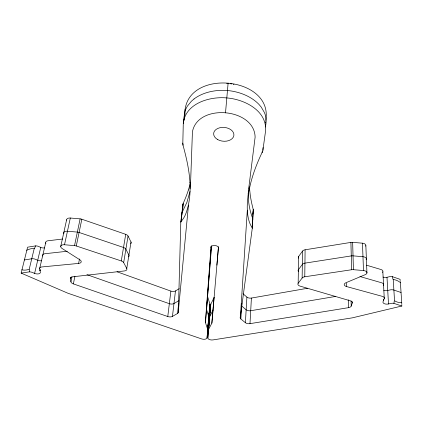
<?xml version="1.0" encoding="UTF-8"?>
<svg xmlns="http://www.w3.org/2000/svg" width="423" height="423" viewBox="0 0 423 423"><rect width="100%" height="100%" fill="white"/><g stroke="black" fill="none" stroke-linecap="round" stroke-linejoin="round"><path stroke-width="0.63" d="M70.604 277.499L70.377 278.604L70.921 281.824A3.987 2.057 10.4 0 0 73.369 283.891L167.772 316.536A3.77 1.904 6.5 0 0 172.452 316.404L177.533 313.48A3.796 1.925 6.4 0 0 178.332 312.38L180.795 222.191A3.178 1.301 57.5 0 1 181.023 221.525A115.749 46.038 60.9 0 0 185.517 214.514C194.104 192.269 189.092 167.371 183 145.195A3.67 1.586 58.9 0 1 182.799 143.952L183.27 123.701L185.152 109.176L185.105 111.059M240.333 316.097L240.227 317.736A3.796 1.925 3.8 0 0 240.84 318.958L245.388 322.717A3.77 1.904 3.6 0 0 249.988 323.653L348.462 307.674A3.992 2.062 -0.2 0 0 351.217 306.051L352.269 302.968A4.013 2.089 -0.3 0 0 350.302 300.801L300.087 286.122A4.093 2.21 1.3 0 1 298.157 283.294L302.138 278.043A4.13 2.252 1.1 0 1 304.772 276.779L305.099 249.792L350.905 242.405A4.145 2.374 -1.3 0 1 352.65 242.342L362.474 243.188A4.151 2.369 -1.7 0 1 365.699 246.107M302.138 278.043L302.524 251.098A4.04 2.305 0.9 0 1 305.099 249.792M298.157 283.294L298.622 256.486L302.524 251.098M182.873 208.222L182.958 204.272A3.12 1.38 -45.3 0 1 183.212 203.331A126.096 61.7 -41.9 0 0 188.399 189.98M181.842 214.932L181.885 213.16A4.346 2.617 6.7 0 1 182.123 212.357L186.871 202.443L190.006 191.487M184.121 120.285L184.216 116.388A40.011 27.833 5.2 0 1 187.384 106.131L191.402 101.219L194.025 98.977M185.02 114.459L185.068 112.603M190.027 188.938L190.577 183.175L192.433 131.833C197.663 103.032 254.662 108.092 255.111 137.205L248.75 188.172L248.375 193.951C247.069 202.543 246.551 211.484 248.761 219.976A115.87 46.81 -51 0 0 252.14 227.664M183.275 123.548C185.216 103.445 209.538 96.259 226.781 97.93C244.124 99.246 266.887 110.414 265.618 130.601L262.894 150.297A7.339 3.231 -48.9 0 1 262.112 152.624L262.17 151.661M185.158 109.018C191.159 68.304 273.538 77.779 265.755 120.418M262.894 150.297L263.037 147.548M383.386 299.6L383.666 300.119L383.629 299.246M249.988 323.653L251.41 298.062L307.627 288.259M252.272 228.346L253.319 210.326A3.12 1.364 55.2 0 0 253.218 209.353L252.156 227.648A3.178 1.317 -47.6 0 1 252.272 228.346L240.227 317.736M245.388 322.717L246.905 297.115L243.019 293.763M44.537 247.889A3.976 2.147 12.3 0 1 40.761 247.407L38.519 246.445A3.96 2.12 12.4 0 0 35.675 245.874L27.595 247.185L21.15 273.11L67.706 293.144A3.918 1.983 10.4 0 0 68.188 293.329L201.686 338.939A3.627 1.766 5.2 0 0 207.064 337.834L207.709 329.691A3.685 1.824 5.2 0 0 207.661 329.311L205.462 322.633A3.738 1.872 5.1 0 1 205.414 322.241L210.961 247.481A3.744 2.147 5.1 0 1 214.863 245.477A3.744 2.147 5.1 0 1 218.395 248.1L218.495 246.937M240.84 318.958L241.623 306.522M241.76 304.386L241.824 303.317M240.47 313.919L240.539 312.835M240.433 316.272L247.323 210.152M21.15 273.11L29.388 271.862L29.436 269.678A3.056 2.094 -42.3 0 0 29.404 269.472M210.955 247.635L211.066 246.297M211.278 246.736L206.588 309.387A3.701 1.898 5.1 0 0 206.636 309.784L208.798 316.552A3.648 1.851 5.2 0 1 208.84 316.933L208.185 325.197A3.59 1.792 5.2 0 1 207.899 325.81M205.462 322.633L211.585 245.71M207.064 337.834L209.951 304.438A3.611 1.872 5.2 0 0 209.908 304.047L207.783 297.195A3.664 1.925 5.1 0 1 207.735 296.798M401.839 305.586L401.85 306.014L352.586 317.789A3.923 1.988 -0.2 0 1 352.079 317.89L212.954 339.918A3.627 1.766 4.9 0 1 207.83 337.898L210.717 304.502A3.611 1.872 4.9 0 1 210.823 304.126L214.017 297.734A3.664 1.925 5.1 0 0 214.128 297.353M210.035 312.872L210.717 304.502M225.507 112.862L228.113 83.183L228.896 83.521M208.491 329.755A3.685 1.824 4.9 0 1 208.597 329.395L211.828 323.183L214.017 297.734M218.469 246.873L211.939 322.807A3.738 1.872 5.1 0 1 211.828 323.183M207.83 337.898L210.823 304.126M216.899 265.126L218.432 247.355M207.661 329.311L209.908 304.047M207.709 329.691L209.951 304.438M178.363 310.9L188.484 205.086M401.85 306.014L393.898 303.36L394.247 301.16A3.067 2.115 51.7 0 1 394.299 301.002M177.533 313.48L178.643 303.772M178.332 312.38L178.702 309.123M172.452 316.404L175.46 290.939L179.204 288.676M40.1 269.779L39.958 270.419L40.349 269.747M167.772 316.536L170.876 291.098L117.076 271.804M180.795 222.191L182.958 204.272M181.018 221.525L183.212 203.331M182.805 143.957L182.921 143.043M183 145.195L183.122 144.259M265.411 122.919L265.581 121.665M252.32 222.768L252.801 219.267A4.346 2.617 3.5 0 0 252.69 218.427C249.665 210.728 248.301 202.443 248.185 194.194A227.59 135.989 -7.9 0 1 248.185 193.041M265.47 127.022L265.993 123.23A40.021 27.839 5.1 0 0 264.433 112.597L261.224 107.093L258.992 104.449A41.703 28.986 5.2 0 0 227.447 90.517A41.703 28.986 5.1 0 0 194.014 98.971M252.769 214.234L253.319 210.326M248.375 193.951L249.544 187.653L248.75 188.172M70.377 278.604A4.008 2.083 10.4 0 1 72.656 276.806L124.404 270.947A4.087 2.205 8.8 0 0 126.757 268.489L131.019 242.03L128.042 236.055A4.034 2.3 9.3 0 0 125.716 234.331L81.824 219.225A4.14 2.369 11.5 0 0 80.116 218.865L70.318 218.019A4.145 2.364 11.9 0 0 66.633 220.166M126.757 268.489L123.669 262.635L128.042 236.055M123.669 262.635A4.13 2.247 9 0 0 121.279 260.938L125.716 234.331M29.388 271.862A4.05 2.073 12 0 1 32.296 272.433L34.601 273.38A4.066 2.094 11.9 0 0 38.673 273.824A4.066 2.094 11.9 0 0 40.328 272.084L39.603 268.806A4.082 2.12 11.7 0 1 41.777 266.95L78.599 263.418L79.503 258.939M73.369 283.891L74.929 276.224M70.921 281.824L71.936 276.875M121.279 260.938L76.277 245.98L81.824 219.225M78.599 263.418A4.14 2.215 10.7 0 0 79.936 259.838L62.139 248.513A4.241 2.311 11.5 0 1 60.928 245.863A4.241 2.311 11.5 0 1 64.502 244.753L74.527 245.62L80.116 218.865M64.502 244.753L70.318 218.019M60.727 246.493L66.612 219.807M39.603 268.806L45.71 242.707A3.992 2.173 12.1 0 1 47.857 240.798L62.689 239.016M34.601 273.38L40.761 247.407M190.191 183.873L188.409 189.975M382.604 272.449L382.852 271.793A4.003 2.178 -2 0 0 381.038 269.541L366.651 265.232M383.402 285.435L383.555 285.039A4.045 2.152 -1.8 0 0 381.72 282.813L359.957 276.52M382.852 271.793L384.274 298.585L383.037 301.699A4.071 2.099 -1.7 0 0 384.391 303.698A4.071 2.099 -1.7 0 0 388.494 303.963L390.926 303.423A4.056 2.078 -1.9 0 1 393.898 303.36M35.675 245.874L34.66 248.058A2.993 1.935 -38 0 1 34.554 248.238L34.549 248.238M178.696 300.753L173.975 303.54A3.733 1.93 6.6 0 1 169.337 303.688L86.942 274.654M382.984 277.033A3.987 2.152 -2.2 0 0 386.997 277.282L389.372 276.721A3.971 2.131 -2.3 0 1 392.274 276.642L400.063 279.328L400.195 280.544M335.476 296.454L250.707 310.725A3.733 1.93 3.6 0 1 246.154 309.784L241.66 305.988M24.291 259.955L31.746 258.786A4.008 2.099 12.2 0 1 35.442 259.294L37.716 260.251A4.019 2.12 12.1 0 0 41.618 260.716M304.772 276.779L351.645 269.737A4.241 2.321 -0.9 0 1 353.427 269.684L363.484 270.551A4.251 2.316 -1.3 0 1 366.841 272.253A4.251 2.316 -1.3 0 1 365.223 274.664L345.813 282.791A4.145 2.221 -0.6 0 0 346.564 286.561L382.424 296.38A4.093 2.126 -1.6 0 1 384.274 298.585M67.252 251.257L44.849 253.731A4.04 2.147 11.9 0 0 42.691 255.614L42.781 256.031M226.686 83.357L228.161 83.447M39.947 270.35L40.27 270.376M383.365 300.023L383.693 300.05M230.355 83.712L231.809 83.95M233.247 84.235L233.961 84.394M401.046 292.489L393.882 290.062A4.013 2.104 -2.1 0 0 390.138 289.924L387.738 290.479A4.029 2.126 -2 0 1 383.798 290.268M189.89 182.525L190.577 183.175M392.274 276.642L392.898 278.974A2.998 1.946 47.7 0 0 392.978 279.169L392.978 279.18A0.788 0.513 47.6 0 0 393.184 279.524M45.71 242.707L45.853 243.399M400.348 281.961L400.306 281.554M400.385 282.368L401.787 303.656M249.348 186.908L250.279 195.294A126.234 61.034 52 0 0 253.208 209.348M386.997 277.282L388.494 303.963M365.858 245.589L366.942 272.914M362.474 243.188L363.484 270.551M401.808 304.512L401.797 304.084M352.65 242.342L353.427 269.684M350.905 242.405L351.645 269.737M352.237 301.842L352.269 302.968M351.085 301.002L351.217 306.051M348.277 299.849L348.462 307.674M346.485 283.124L346.564 286.561M128.555 256.851A4.04 2.231 9 0 0 128.915 255.111L125.88 249.195A4.082 2.274 9.2 0 0 123.521 247.481L79.08 232.449A4.188 2.342 11.3 0 0 77.356 232.09L67.447 231.233A4.193 2.337 11.7 0 0 63.847 233.713M213.044 309.948A3.701 1.898 5.1 0 1 212.933 310.329L209.723 316.631A3.648 1.851 4.9 0 0 209.618 317.001L208.946 325.261A3.596 1.792 4.9 0 0 209.126 325.916M366.138 259.775A4.198 2.342 -1.5 0 0 362.971 256.708L353.036 255.852A4.193 2.348 -1.1 0 0 351.27 255.915L304.941 263.132A4.087 2.279 1 0 0 302.334 264.417L298.389 269.737A4.045 2.237 1.2 0 0 298.469 271.513M175.46 290.939A3.691 1.951 6.6 0 1 170.876 291.098M131.019 242.03A3.997 2.258 9.1 0 1 130.797 243.653M74.527 245.62A4.235 2.316 11.1 0 1 76.277 245.98M209.285 312.809A3.558 1.819 5.2 0 1 208.761 313.655M298.585 258.125A3.997 2.263 1.1 0 1 298.622 256.486M251.41 298.062A3.696 1.956 3.5 0 1 246.905 297.115M21.853 269.752A13.182 8.767 -40.2 0 0 29.213 269.229L34.231 248.528A13.182 8.767 -40.2 0 0 26.686 250.321M34.527 248.248A0.783 0.508 -37.9 0 1 34.279 248.555M401.723 302.582A13.208 8.835 49.8 0 1 394.537 300.795L393.237 279.513A13.208 8.835 49.8 0 1 400.38 282.553M249.681 187.569A131.648 50.718 -50.6 0 1 262.011 152.65M217.676 139.569A10.163 6.921 5.2 0 0 233.845 135.661A10.163 6.921 5.2 0 0 219.828 127.746A10.163 6.921 5.2 0 0 217.676 139.569"/></g></svg>
